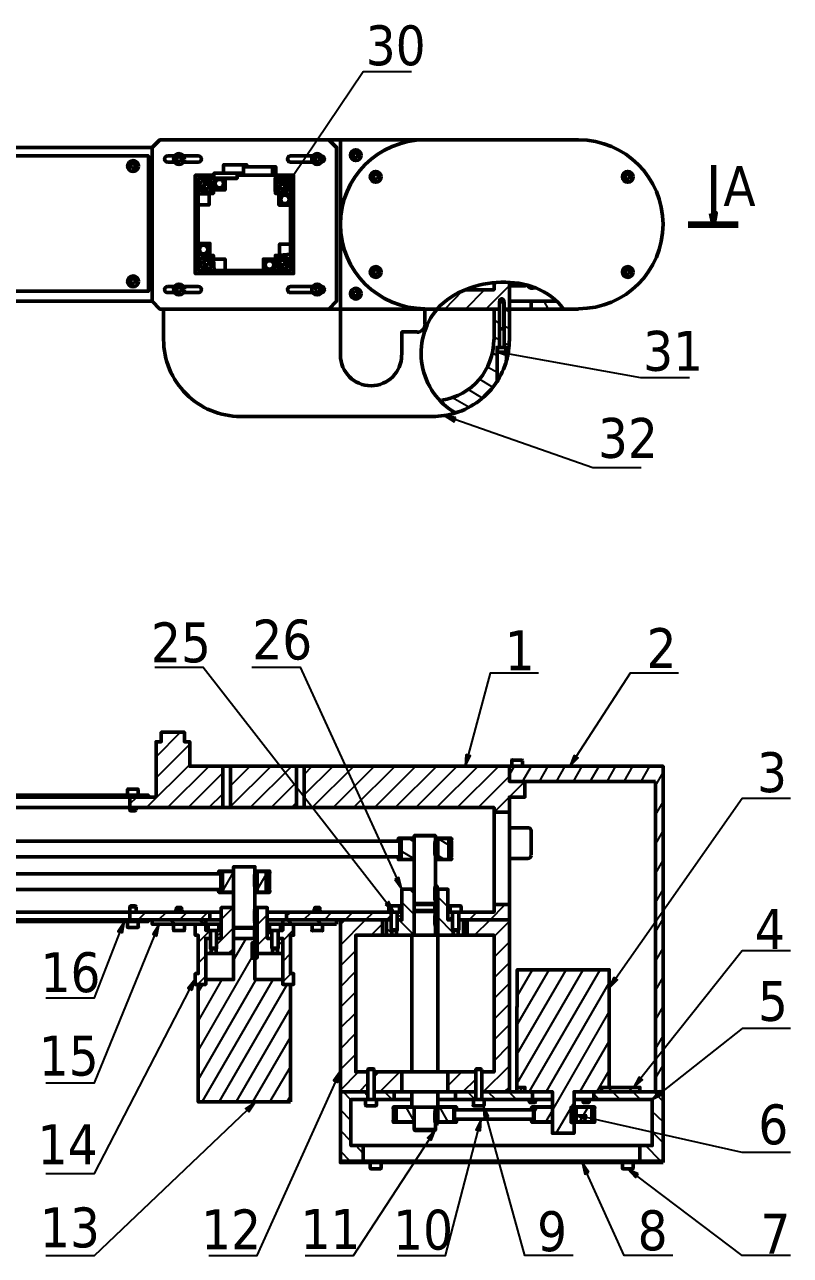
# Model space of a CAD drawing. Header units: millimetres. Extents: x 676 to 1421, y 838 to 1741.
# Drawn here: x 1048 to 1421, y 1141 to 1741 of the extents above; entities that cross this region are included whole.
import ezdxf

# ---------------------------------------------------------------- set-up
doc = ezdxf.new("R2010")
doc.units = ezdxf.units.MM
for name, color, linetype in [('PDF_Hatch (ISO)', 7, 'Continuous'), ('PDF_Section Line (ISO)', 7, 'Continuous'), ('PDF_Symbol (ISO)', 7, 'Continuous'), ('PDF_Text', 7, 'Continuous'), ('PDF_Visible (ISO)', 7, 'Continuous'), ('PDF_Visible Narrow (ISO)', 7, 'Continuous')]:
    doc.layers.add(name, color=color, linetype=linetype)
doc.styles.add('PDF Tahoma', font='tahoma.ttf')

msp = doc.modelspace()

# ---------------------------------------------------------------- hatches: boundary and pattern name
at = {"layer": 'PDF_Section Line (ISO)', "transparency": 33554559}
msp.add_hatch(color=256, dxfattribs=at).paths.add_polyline_path([(1382.77, 1649.32), (1382.77, 1649.32), (1383.91, 1643.75), (1384.91, 1649.32)])
at = {"layer": 'PDF_Symbol (ISO)', "transparency": 33554559}
for points in [[(1177.48, 1667.61), (1177.48, 1667.61), (1175.34, 1662.32), (1179.34, 1666.32)], [(1284.48, 1581.61), (1284.48, 1581.61), (1278.77, 1581.47), (1284.05, 1579.47)], [(1258.19, 1549.61), (1258.19, 1549.61), (1252.48, 1550.47), (1257.48, 1547.47)], [(1263.05, 1385.04), (1263.05, 1385.04), (1262.77, 1379.32), (1265.34, 1384.47)], [(1315.91, 1384.75), (1315.91, 1384.75), (1313.91, 1379.32), (1317.91, 1383.47)], [(1228.48, 1324.04), (1228.48, 1324.04), (1231.91, 1319.32), (1230.48, 1325.04)], [(1223.77, 1311.89), (1223.77, 1311.89), (1228.05, 1308.18), (1225.48, 1313.32)], [(1095.48, 1298.04), (1095.48, 1298.04), (1096.48, 1303.61), (1093.34, 1298.75)], [(1112.34, 1296.47), (1112.34, 1296.47), (1113.48, 1302.18), (1110.34, 1297.32)], [(1129.48, 1270.04), (1129.48, 1270.04), (1131.05, 1275.47), (1127.48, 1271.04)], [(1335.34, 1276.32), (1335.34, 1276.32), (1333.05, 1271.04), (1337.19, 1275.04)], [(1200.62, 1225.04), (1200.62, 1225.04), (1201.91, 1230.61), (1198.48, 1226.04)], [(1347.62, 1227.75), (1347.62, 1227.75), (1344.91, 1222.61), (1349.34, 1226.32)], [(1357.77, 1221.04), (1357.77, 1221.04), (1354.05, 1216.61), (1359.19, 1219.32)], [(1157.19, 1210.75), (1157.19, 1210.75), (1160.48, 1215.47), (1155.62, 1212.32)], [(1274.34, 1208.47), (1274.34, 1208.47), (1271.62, 1213.61), (1272.05, 1207.89)], [(1322.19, 1209.04), (1322.19, 1209.04), (1316.48, 1209.18), (1321.62, 1206.75)], [(1246.19, 1196.75), (1246.19, 1196.75), (1248.34, 1202.04), (1244.34, 1197.9)], [(1270.19, 1201.32), (1270.19, 1201.32), (1270.62, 1207.04), (1268.05, 1201.9)], [(1323.19, 1181.18), (1323.19, 1181.18), (1319.91, 1185.9), (1321.19, 1180.32)], [(1347.19, 1180.47), (1347.19, 1180.47), (1342.05, 1182.9), (1345.91, 1178.61)]]:
    msp.add_hatch(color=256, dxfattribs=at).paths.add_polyline_path(points)

# ---------------------------------------------------------------- linework, layer by layer
at = {"layer": 'PDF_Hatch (ISO)', "lineweight": 25}
for points in [[(1252.77, 1602.47), (1261.48, 1611.32)], [(1262.91, 1602.47), (1272.19, 1611.89)], [(1272.91, 1602.47), (1284.34, 1613.89)], [(1303.48, 1602.47), (1301.34, 1606.32)], [(1284.34, 1600.89), (1281.77, 1602.47)], [(1283.05, 1602.47), (1284.34, 1603.75)], [(1295.19, 1602.47), (1294.91, 1603.18)], [(1279.48, 1595.47), (1276.91, 1597.04)], [(1284.34, 1592.75), (1281.77, 1594.18)], [(1279.48, 1587.32), (1276.91, 1588.75)], [(1284.19, 1584.61), (1281.77, 1585.89)], [(1278.34, 1579.61), (1276.05, 1581.04)], [(1278.34, 1571.47), (1273.62, 1574.18)], [(1282.91, 1577.04), (1282.91, 1577.04)], [(1276.19, 1564.32), (1269.77, 1568.18)], [(1271.19, 1559.04), (1264.19, 1563.18)], [(1264.62, 1554.61), (1256.62, 1559.18)], [(1111.91, 1383.89), (1123.91, 1395.89)], [(1111.91, 1373.75), (1128.34, 1390.18)], [(1107.34, 1359.18), (1128.34, 1380.18)], [(1117.48, 1359.18), (1137.77, 1379.32)], [(1127.62, 1359.18), (1144.48, 1376.04)], [(1148.19, 1359.61), (1168.05, 1379.32)], [(1148.19, 1369.75), (1157.91, 1379.32)], [(1157.91, 1359.18), (1178.19, 1379.32)], [(1184.19, 1365.32), (1198.34, 1379.32)], [(1184.19, 1375.32), (1188.19, 1379.32)], [(1188.19, 1359.18), (1208.48, 1379.32)], [(1198.34, 1359.18), (1218.48, 1379.32)], [(1208.34, 1359.18), (1228.62, 1379.32)], [(1218.48, 1359.18), (1238.77, 1379.32)], [(1228.62, 1359.18), (1248.91, 1379.32)], [(1238.77, 1359.18), (1258.91, 1379.32)], [(1248.77, 1359.18), (1269.05, 1379.32)], [(1258.91, 1359.18), (1279.19, 1379.32)], [(1284.34, 1375.04), (1286.91, 1379.32)], [(1290.77, 1371.89), (1295.19, 1379.32)], [(1299.05, 1371.89), (1303.34, 1379.32)], [(1307.34, 1371.89), (1311.62, 1379.32)], [(1315.62, 1371.89), (1319.91, 1379.32)], [(1323.77, 1371.89), (1328.19, 1379.32)], [(1332.05, 1371.89), (1336.34, 1379.32)], [(1340.34, 1371.89), (1344.62, 1379.32)], [(1348.62, 1371.89), (1352.91, 1379.32)], [(1355.62, 1369.75), (1359.34, 1376.32)], [(1168.05, 1359.18), (1180.48, 1371.61)], [(1269.05, 1359.18), (1284.34, 1374.47)], [(1276.91, 1356.89), (1291.91, 1371.89)], [(1056.91, 1364.32), (1055.62, 1365.18)], [(1071.19, 1364.32), (1069.91, 1365.18)], [(1085.48, 1364.32), (1084.19, 1365.18)], [(1099.77, 1364.32), (1098.48, 1365.18)], [(1099.19, 1361.04), (1102.48, 1364.32)], [(1137.62, 1359.18), (1144.48, 1365.89)], [(1178.05, 1359.18), (1180.48, 1361.61)], [(1355.62, 1355.47), (1359.34, 1362.04)], [(1355.62, 1341.18), (1359.34, 1347.75)], [(1237.91, 1342.47), (1235.05, 1344.04)], [(1254.77, 1340.89), (1249.48, 1344.04)], [(1255.34, 1340.18), (1256.05, 1340.61)], [(1237.91, 1334.18), (1231.48, 1337.89)], [(1252.62, 1333.89), (1249.48, 1335.75)], [(1144.19, 1317.89), (1149.77, 1327.61)], [(1166.05, 1327.32), (1166.48, 1328.04)], [(1355.62, 1326.89), (1359.34, 1333.47)], [(1161.34, 1319.04), (1165.62, 1326.47)], [(1167.34, 1322.61), (1166.62, 1323.32)], [(1237.91, 1317.04), (1235.62, 1319.32)], [(1254.34, 1310.75), (1249.48, 1315.61)], [(1355.62, 1312.61), (1359.34, 1319.18)], [(1143.77, 1304.61), (1149.48, 1310.32)], [(1237.91, 1307.04), (1231.91, 1313.04)], [(1267.34, 1296.89), (1274.91, 1304.32), (1282.34, 1311.89)], [(1049.62, 1303.61), (1049.05, 1304.32)], [(1057.77, 1303.61), (1057.34, 1304.32)], [(1066.05, 1303.61), (1065.62, 1304.32)], [(1074.34, 1303.61), (1073.91, 1304.32)], [(1082.48, 1303.61), (1082.05, 1304.32)], [(1090.77, 1303.61), (1090.34, 1304.32)], [(1099.05, 1303.61), (1098.62, 1304.32)], [(1103.19, 1304.32), (1106.91, 1308.18)], [(1107.34, 1303.61), (1106.91, 1304.32)], [(1113.19, 1304.32), (1117.05, 1308.18)], [(1121.91, 1302.18), (1117.91, 1304.32)], [(1123.34, 1304.32), (1127.05, 1308.18)], [(1136.19, 1302.18), (1132.19, 1304.32)], [(1133.48, 1304.32), (1137.19, 1308.18)], [(1161.34, 1301.89), (1166.19, 1306.89)], [(1179.05, 1302.18), (1175.05, 1304.32)], [(1175.62, 1306.18), (1177.62, 1308.18)], [(1183.91, 1304.32), (1187.77, 1308.18)], [(1193.34, 1302.18), (1189.34, 1304.32)], [(1194.05, 1304.32), (1197.77, 1308.18)], [(1201.91, 1292.04), (1214.19, 1304.32), (1218.05, 1308.18)], [(1201.91, 1302.04), (1204.19, 1304.32), (1207.91, 1308.18)], [(1224.34, 1304.32), (1226.62, 1306.61)], [(1229.62, 1305.18), (1231.91, 1307.32)], [(1237.91, 1296.89), (1230.34, 1304.32)], [(1256.91, 1298.04), (1249.48, 1305.61)], [(1254.62, 1304.32), (1256.62, 1306.32)], [(1261.91, 1303.18), (1260.62, 1304.32)], [(1263.77, 1303.32), (1264.77, 1304.32), (1268.48, 1308.18)], [(1276.91, 1296.32), (1284.34, 1303.75)], [(1355.62, 1298.32), (1359.34, 1304.89)], [(1131.05, 1301.89), (1131.19, 1302.18)], [(1132.48, 1293.32), (1138.34, 1299.18)], [(1141.48, 1292.18), (1149.77, 1300.47)], [(1141.48, 1296.18), (1143.77, 1298.32)], [(1161.34, 1291.89), (1166.19, 1296.75), (1168.48, 1299.04)], [(1171.48, 1291.89), (1173.77, 1294.18), (1179.05, 1299.47)], [(1216.91, 1296.89), (1222.48, 1302.47)], [(1226.91, 1297.75), (1224.34, 1300.32)], [(1149.77, 1284.75), (1155.91, 1295.32)], [(1276.91, 1286.18), (1284.34, 1293.61)], [(1132.48, 1283.18), (1136.19, 1287.04)], [(1132.48, 1240.47), (1158.91, 1286.18)], [(1137.19, 1287.89), (1138.77, 1289.47)], [(1147.19, 1287.89), (1149.77, 1290.32)], [(1167.48, 1287.89), (1168.77, 1289.18)], [(1173.77, 1284.04), (1177.48, 1287.89)], [(1201.91, 1281.89), (1209.34, 1289.47)], [(1355.62, 1284.04), (1359.34, 1290.61)], [(1276.91, 1276.04), (1284.34, 1283.61)], [(1288.05, 1252.89), (1303.77, 1280.04)], [(1288.05, 1238.61), (1312.05, 1280.04)], [(1288.05, 1224.32), (1320.34, 1280.04)], [(1288.19, 1267.18), (1295.62, 1280.04)], [(1294.05, 1220.47), (1328.62, 1280.04)], [(1132.19, 1272.89), (1136.19, 1276.89)], [(1132.48, 1254.75), (1144.19, 1275.18)], [(1132.48, 1226.32), (1160.77, 1275.18)], [(1134.48, 1215.47), (1169.05, 1275.18)], [(1173.77, 1274.04), (1177.91, 1278.18)], [(1201.91, 1271.75), (1209.34, 1279.32)], [(1276.91, 1266.04), (1284.34, 1273.47)], [(1302.34, 1220.47), (1333.05, 1273.61)], [(1355.62, 1269.75), (1359.34, 1276.32)], [(1132.48, 1269.04), (1134.77, 1272.89)], [(1142.77, 1215.47), (1175.91, 1272.89)], [(1201.91, 1261.75), (1209.34, 1269.18)], [(1276.91, 1255.89), (1284.34, 1263.32)], [(1355.62, 1255.47), (1359.34, 1262.04)], [(1151.05, 1215.47), (1177.48, 1261.32)], [(1201.91, 1251.61), (1209.34, 1259.04)], [(1302.19, 1205.75), (1305.34, 1211.32), (1333.05, 1259.47)], [(1276.91, 1245.75), (1284.34, 1253.32)], [(1159.19, 1215.47), (1177.48, 1247.04)], [(1201.91, 1241.47), (1209.34, 1249.04)], [(1318.77, 1220.47), (1333.05, 1245.18)], [(1355.62, 1241.18), (1359.34, 1247.75)], [(1201.91, 1231.32), (1209.34, 1238.89)], [(1276.91, 1235.61), (1284.34, 1243.18)], [(1167.48, 1215.47), (1177.48, 1232.61)], [(1271.62, 1220.47), (1284.34, 1233.04)], [(1355.62, 1226.89), (1359.34, 1233.47)], [(1201.91, 1221.32), (1210.77, 1230.18)], [(1218.34, 1227.75), (1220.77, 1230.18)], [(1221.19, 1220.47), (1230.91, 1230.18)], [(1254.34, 1223.32), (1261.19, 1230.18)], [(1261.62, 1220.47), (1267.91, 1226.61)], [(1270.91, 1229.61), (1271.34, 1230.18)], [(1327.05, 1220.47), (1333.05, 1230.89)], [(1207.05, 1216.47), (1203.19, 1220.47)], [(1211.05, 1220.47), (1215.34, 1224.75)], [(1215.34, 1218.32), (1213.34, 1220.47)], [(1227.19, 1216.61), (1223.48, 1220.47)], [(1231.34, 1220.47), (1231.91, 1221.04)], [(1267.62, 1216.61), (1263.91, 1220.47)], [(1277.77, 1216.61), (1273.91, 1220.47)], [(1281.77, 1220.47), (1284.34, 1222.89)], [(1287.77, 1216.61), (1284.05, 1220.47)], [(1291.05, 1220.47), (1288.91, 1222.61)], [(1295.62, 1218.89), (1294.19, 1220.47)], [(1338.34, 1216.61), (1334.62, 1220.47), (1332.34, 1222.61)], [(1348.34, 1216.61), (1344.62, 1220.47), (1342.34, 1222.61)], [(1359.34, 1215.75), (1354.77, 1220.47)], [(1175.77, 1215.47), (1177.48, 1218.32)], [(1307.19, 1200.18), (1315.91, 1215.18)], [(1328.19, 1216.61), (1325.62, 1219.32)], [(1207.05, 1206.47), (1201.91, 1211.61)], [(1228.62, 1209.04), (1227.77, 1209.75)], [(1237.91, 1206.04), (1233.91, 1212.89)], [(1254.48, 1205.75), (1250.34, 1212.89)], [(1296.48, 1210.32), (1298.05, 1212.89)], [(1318.62, 1205.75), (1322.77, 1212.89)], [(1325.91, 1208.9), (1325.19, 1209.61)], [(1359.34, 1205.75), (1354.05, 1210.89)], [(1207.05, 1196.32), (1201.91, 1201.61)], [(1229.77, 1205.75), (1229.05, 1207.04)], [(1315.34, 1200.18), (1315.91, 1200.89)], [(1359.34, 1195.61), (1354.05, 1200.89)], [(1206.62, 1186.61), (1201.91, 1191.47)], [(1213.05, 1190.32), (1209.34, 1194.18)], [(1358.19, 1186.61), (1350.77, 1194.18)], [(1202.34, 1185.9), (1203.62, 1186.61)], [(1216.62, 1185.9), (1217.91, 1186.61)], [(1230.91, 1185.9), (1232.19, 1186.61)], [(1245.19, 1185.9), (1246.48, 1186.61)], [(1259.48, 1185.9), (1260.77, 1186.61)], [(1273.77, 1185.9), (1275.05, 1186.61)], [(1288.05, 1185.9), (1289.34, 1186.61)], [(1302.34, 1185.9), (1303.62, 1186.61)], [(1316.62, 1185.9), (1317.91, 1186.61)], [(1330.91, 1185.9), (1332.19, 1186.61)], [(1345.19, 1185.9), (1346.48, 1186.61)]]:
    msp.add_lwpolyline(points, dxfattribs=at)
at = {"layer": 'PDF_Section Line (ISO)', "lineweight": 70}
msp.add_lwpolyline([(1383.91, 1672.62), (1383.91, 1649.32), (1383.91, 1643.75)], dxfattribs=at)
msp.add_lwpolyline([(1382.77, 1649.32), (1383.91, 1643.75), (1384.91, 1649.32)], close=True, dxfattribs=at)
at = {"layer": 'PDF_Section Line (ISO)', "lineweight": 120}
msp.add_lwpolyline([(1371.62, 1643.75), (1396.05, 1643.75)], dxfattribs=at)
at = {"layer": 'PDF_Symbol (ISO)', "lineweight": 25}
for points in [[(1236.62, 1718.18), (1213.05, 1718.18), (1178.48, 1667.04), (1175.34, 1662.32)], [(1372.19, 1568.89), (1348.48, 1568.89), (1284.34, 1580.47), (1278.77, 1581.47)], [(1348.62, 1525.04), (1325.05, 1525.04), (1257.77, 1548.61), (1252.48, 1550.47)], [(1111.34, 1427.61), (1134.91, 1427.61), (1224.62, 1312.61), (1228.05, 1308.18)], [(1158.62, 1427.61), (1182.19, 1427.61), (1229.48, 1324.47), (1231.91, 1319.32)], [(1298.62, 1424.75), (1274.91, 1424.75), (1264.19, 1384.75), (1262.77, 1379.32)], [(1366.91, 1424.75), (1343.34, 1424.75), (1316.91, 1384.04), (1313.91, 1379.32)], [(1421.48, 1363.61), (1397.91, 1363.61), (1336.34, 1275.75), (1333.05, 1271.04)], [(1058.19, 1266.32), (1081.91, 1266.32), (1094.48, 1298.47), (1096.48, 1303.61)], [(1058.19, 1224.89), (1081.91, 1224.89), (1111.34, 1296.89), (1113.48, 1302.18)], [(1421.48, 1289.18), (1397.91, 1289.18), (1348.48, 1227.04), (1344.91, 1222.61)], [(1058.19, 1180.61), (1081.91, 1180.61), (1128.48, 1270.47), (1131.05, 1275.47)], [(1421.48, 1251.32), (1397.91, 1251.32), (1358.48, 1220.18), (1354.05, 1216.61)], [(1137.62, 1140.61), (1161.19, 1140.61), (1199.62, 1225.47), (1201.91, 1230.61)], [(1058.19, 1140.61), (1081.91, 1140.61), (1156.48, 1211.61), (1160.48, 1215.47)], [(1315.48, 1140.61), (1291.91, 1140.61), (1273.19, 1208.18), (1271.62, 1213.61)], [(1421.48, 1190.75), (1397.91, 1190.75), (1321.91, 1207.89), (1316.48, 1209.18)], [(1184.77, 1140.61), (1208.34, 1140.61), (1245.34, 1197.32), (1248.34, 1202.04)], [(1229.62, 1140.61), (1253.19, 1140.61), (1269.19, 1201.61), (1270.62, 1207.04)], [(1364.05, 1140.61), (1340.34, 1140.61), (1322.19, 1180.75), (1319.91, 1185.9)], [(1421.48, 1140.61), (1397.91, 1140.61), (1346.62, 1179.47), (1342.05, 1182.9)]]:
    msp.add_lwpolyline(points, dxfattribs=at)
for points in [[(1177.48, 1667.61), (1175.34, 1662.32), (1179.34, 1666.32)], [(1284.48, 1581.61), (1278.77, 1581.47), (1284.05, 1579.47)], [(1258.19, 1549.61), (1252.48, 1550.47), (1257.48, 1547.47)], [(1263.05, 1385.04), (1262.77, 1379.32), (1265.34, 1384.47)], [(1315.91, 1384.75), (1313.91, 1379.32), (1317.91, 1383.47)], [(1228.48, 1324.04), (1231.91, 1319.32), (1230.48, 1325.04)], [(1223.77, 1311.89), (1228.05, 1308.18), (1225.48, 1313.32)], [(1095.48, 1298.04), (1096.48, 1303.61), (1093.34, 1298.75)], [(1112.34, 1296.47), (1113.48, 1302.18), (1110.34, 1297.32)], [(1129.48, 1270.04), (1131.05, 1275.47), (1127.48, 1271.04)], [(1335.34, 1276.32), (1333.05, 1271.04), (1337.19, 1275.04)], [(1200.62, 1225.04), (1201.91, 1230.61), (1198.48, 1226.04)], [(1347.62, 1227.75), (1344.91, 1222.61), (1349.34, 1226.32)], [(1357.77, 1221.04), (1354.05, 1216.61), (1359.19, 1219.32)], [(1157.19, 1210.75), (1160.48, 1215.47), (1155.62, 1212.32)], [(1274.34, 1208.47), (1271.62, 1213.61), (1272.05, 1207.89)], [(1322.19, 1209.04), (1316.48, 1209.18), (1321.62, 1206.75)], [(1246.19, 1196.75), (1248.34, 1202.04), (1244.34, 1197.9)], [(1270.19, 1201.32), (1270.62, 1207.04), (1268.05, 1201.9)], [(1323.19, 1181.18), (1319.91, 1185.9), (1321.19, 1180.32)], [(1347.19, 1180.47), (1342.05, 1182.9), (1345.91, 1178.61)]]:
    msp.add_lwpolyline(points, close=True, dxfattribs=at)
at = {"layer": 'PDF_Visible (ISO)', "lineweight": 50}
for points in [[(1196.19, 1685.04), (1113.77, 1685.04), (1110.05, 1681.32), (789.48, 1681.32)], [(1318.05, 1685.04), (1243.05, 1685.04), (1201.91, 1685.04), (1201.91, 1643.75), (1201.91, 1602.47)], [(1110.05, 1681.32), (1110.05, 1606.32)], [(1117.48, 1677.18), (1120.91, 1677.18)], [(1125.34, 1677.18), (1132.48, 1677.18)], [(1177.48, 1677.18), (1188.48, 1677.18)], [(1120.91, 1674.18), (1117.48, 1674.18)], [(1132.48, 1674.18), (1125.34, 1674.18)], [(1156.19, 1671.89), (1156.19, 1672.89), (1144.91, 1672.89), (1144.91, 1668.75)], [(1168.77, 1667.75), (1168.77, 1671.89), (1154.62, 1671.89), (1154.62, 1667.75)], [(1168.77, 1671.89), (1170.34, 1671.89), (1170.34, 1667.75)], [(1188.48, 1674.18), (1177.48, 1674.18)], [(1140.19, 1667.75), (1131.05, 1667.75), (1131.05, 1619.75), (1179.05, 1619.75), (1179.05, 1667.75), (1172.77, 1667.75)], [(1177.48, 1653.18), (1171.91, 1653.18), (1171.91, 1658.75), (1170.19, 1658.89), (1170.05, 1660.61), (1170.05, 1666.18), (1172.77, 1666.18), (1172.77, 1667.75), (1151.48, 1667.75), (1151.48, 1666.18), (1145.62, 1666.18), (1145.62, 1660.61), (1139.91, 1660.61), (1139.91, 1658.89), (1137.77, 1658.75), (1137.77, 1653.32), (1132.48, 1653.32), (1132.48, 1634.47), (1138.19, 1634.47), (1138.19, 1628.75), (1139.91, 1628.61), (1139.91, 1626.89), (1145.62, 1626.89), (1145.62, 1621.32), (1164.34, 1621.32), (1164.34, 1626.89), (1170.05, 1626.89), (1170.19, 1628.61), (1172.19, 1628.75), (1177.48, 1629.18), (1177.48, 1634.18), (1177.48, 1653.18), (1177.48, 1658.47), (1171.91, 1658.75)], [(1172.77, 1666.32), (1177.48, 1666.32), (1177.48, 1658.47), (1177.48, 1634.18), (1177.48, 1629.18), (1177.48, 1621.32), (1169.62, 1621.32), (1145.34, 1621.32), (1140.34, 1621.32), (1132.48, 1621.32), (1132.48, 1629.18), (1132.48, 1653.32), (1132.48, 1658.47), (1132.48, 1653.32)], [(1137.77, 1658.75), (1132.48, 1658.47), (1132.48, 1666.32), (1140.19, 1666.32)], [(1151.48, 1666.32), (1140.34, 1666.32), (1140.34, 1666.18), (1139.91, 1660.61)], [(1154.62, 1668.75), (1140.19, 1668.75), (1140.19, 1666.32), (1140.34, 1666.32)], [(1140.34, 1666.18), (1145.62, 1666.18)], [(1132.48, 1658.47), (1132.48, 1658.47)], [(1138.19, 1628.75), (1132.48, 1629.18), (1132.48, 1634.47)], [(1172.19, 1628.75), (1172.19, 1634.18), (1177.48, 1634.18)], [(1177.48, 1634.18), (1177.48, 1634.18)], [(1139.91, 1626.89), (1140.34, 1621.32), (1145.62, 1621.32)], [(1170.05, 1626.89), (1169.62, 1621.32), (1164.34, 1621.32)], [(1145.34, 1621.32), (1145.34, 1621.32)], [(1117.48, 1613.47), (1120.91, 1613.47)], [(1120.91, 1610.47), (1117.48, 1610.47)], [(1125.34, 1613.47), (1132.48, 1613.47)], [(1132.48, 1610.47), (1125.34, 1610.47)], [(1177.48, 1613.47), (1188.48, 1613.47)], [(1188.48, 1610.47), (1177.48, 1610.47)], [(1279.48, 1602.47), (1249.05, 1602.47), (1250.48, 1604.04), (1252.19, 1605.47), (1253.91, 1606.89), (1255.62, 1608.04), (1257.48, 1609.18), (1259.34, 1610.32), (1261.34, 1611.18), (1263.34, 1612.04), (1265.34, 1612.89), (1267.34, 1613.47), (1269.48, 1614.04), (1271.62, 1614.61), (1273.77, 1614.89), (1275.91, 1615.18), (1278.05, 1615.47), (1280.19, 1615.61), (1282.48, 1615.61), (1284.62, 1615.47), (1286.77, 1615.32), (1288.91, 1615.04), (1291.05, 1614.61), (1293.19, 1614.04), (1295.19, 1613.47), (1297.19, 1612.75), (1299.19, 1611.89), (1301.19, 1610.89), (1303.05, 1609.75), (1304.77, 1608.61), (1306.48, 1607.18), (1308.05, 1605.75), (1309.48, 1604.18), (1310.77, 1602.47), (1318.05, 1602.47)], [(1262.91, 1611.89), (1276.91, 1611.89), (1276.91, 1615.32)], [(1284.34, 1615.47), (1284.34, 1602.47), (1281.77, 1602.47)], [(1284.34, 1613.75), (1291.91, 1613.75), (1291.91, 1614.32)], [(789.48, 1606.32), (1110.05, 1606.32), (1113.77, 1602.47), (1196.19, 1602.47), (1201.91, 1602.47), (1201.91, 1580.04)], [(1276.91, 1587.47), (1276.91, 1602.47), (1279.48, 1602.47), (1279.48, 1583.89), (1279.48, 1606.04), (1281.77, 1606.04), (1281.48, 1606.32), (1279.77, 1606.32), (1279.48, 1606.04)], [(1279.48, 1607.04), (1281.77, 1607.04)], [(1281.48, 1606.18), (1281.48, 1607.04), (1280.62, 1607.61), (1279.62, 1607.04), (1279.62, 1606.18)], [(1279.62, 1607.04), (1281.48, 1607.04)], [(1281.77, 1606.04), (1281.77, 1583.89), (1281.77, 1602.47), (1284.34, 1602.47), (1284.34, 1587.47)], [(1284.34, 1606.32), (1293.34, 1606.32), (1294.91, 1606.32)], [(1310.77, 1602.47), (1294.91, 1602.47), (1294.91, 1606.32), (1307.48, 1606.32)], [(1115.62, 1602.47), (1115.62, 1587.47)], [(1243.05, 1602.47), (1243.05, 1595.04)], [(1284.34, 1602.47), (1293.34, 1602.47), (1294.91, 1602.47)], [(1279.48, 1592.75), (1281.77, 1592.75)], [(1239.34, 1591.32), (1231.91, 1591.32), (1231.91, 1580.04)], [(1278.48, 1581.75), (1278.48, 1583.75)], [(1278.77, 1581.47), (1282.48, 1581.47)], [(1282.62, 1581.75), (1282.62, 1583.75)], [(1153.19, 1550.04), (1246.91, 1550.04)], [(1285.48, 1382.04), (1285.48, 1379.32)], [(1285.77, 1382.32), (1290.48, 1382.32)], [(1290.77, 1382.04), (1290.77, 1379.32)], [(1144.48, 1379.32), (1148.19, 1379.32)], [(1180.48, 1379.32), (1184.19, 1379.32)], [(1098.05, 1367.89), (1098.05, 1365.18)], [(1098.34, 1368.18), (1102.91, 1368.18)], [(1103.19, 1367.89), (1103.19, 1365.18)], [(985.19, 1359.18), (988.91, 1359.18), (1095.34, 1359.18), (1099.19, 1359.18), (1099.19, 1357.89)], [(1102.19, 1359.18), (1102.19, 1357.89)], [(1144.48, 1359.18), (1148.19, 1359.18)], [(1180.48, 1359.18), (1184.19, 1359.18)], [(1276.91, 1311.89), (1276.91, 1356.89)], [(1284.34, 1356.89), (1284.34, 1311.89)], [(1237.91, 1345.32), (1248.34, 1345.32), (1248.05, 1345.61), (1238.19, 1345.61), (1237.91, 1345.32), (1237.91, 1312.32)], [(1284.34, 1349.32), (1293.34, 1349.32)], [(1294.91, 1347.89), (1294.91, 1335.89)], [(1230.91, 1342.75), (801.62, 1342.75)], [(1230.77, 1334.61), (1230.05, 1334.47), (1230.19, 1333.75), (1230.91, 1333.89), (1237.91, 1333.89), (1237.91, 1344.04), (1230.91, 1344.04), (1230.19, 1344.18), (1230.05, 1343.47), (1230.77, 1343.32)], [(1230.19, 1344.18), (1237.91, 1344.18)], [(1248.91, 1335.47), (1248.34, 1335.47), (1248.34, 1335.61), (1248.19, 1336.04), (1248.05, 1336.61), (1248.05, 1337.04), (1248.05, 1337.32), (1248.05, 1341.18), (1248.05, 1341.47), (1248.05, 1341.89), (1248.19, 1342.47), (1248.34, 1342.89), (1248.34, 1343.04), (1248.91, 1343.04)], [(1248.34, 1343.04), (1248.34, 1345.32)], [(1248.34, 1344.18), (1256.05, 1344.18)], [(1248.34, 1344.04), (1249.48, 1344.04)], [(1255.34, 1343.32), (1256.19, 1343.47), (1256.05, 1344.18), (1255.34, 1344.04), (1249.48, 1344.04), (1249.48, 1333.89), (1255.34, 1333.89), (1256.05, 1333.75), (1256.19, 1334.47), (1255.34, 1334.61), (1254.77, 1334.61), (1254.77, 1343.18), (1255.34, 1343.18)], [(1255.19, 1343.18), (1255.19, 1334.61)], [(1255.19, 1342.75), (1255.34, 1342.75)], [(1230.91, 1335.18), (801.62, 1335.18)], [(1230.19, 1333.75), (1237.91, 1333.75)], [(1248.34, 1320.89), (1248.34, 1335.47)], [(1249.48, 1333.89), (1248.34, 1333.89)], [(1248.34, 1333.75), (1256.05, 1333.75)], [(1255.19, 1335.18), (1255.34, 1335.18)], [(1293.34, 1334.32), (1284.34, 1334.32)], [(1143.34, 1318.61), (1142.48, 1318.47), (1142.62, 1317.75), (1143.48, 1317.89), (1149.77, 1317.89), (1149.77, 1328.04), (1143.48, 1328.04), (1142.62, 1328.18), (1142.48, 1327.47), (1143.34, 1327.32)], [(1142.62, 1328.18), (1149.77, 1328.18)], [(1160.91, 1327.32), (1160.19, 1327.32), (1160.19, 1330.32), (1149.77, 1330.32), (1149.77, 1300.61)], [(1160.19, 1328.18), (1167.34, 1328.18)], [(1160.19, 1328.04), (1161.34, 1328.04)], [(800.91, 1326.75), (1143.48, 1326.75)], [(1160.19, 1319.75), (1160.19, 1319.89), (1160.05, 1320.32), (1159.91, 1320.89), (1159.91, 1321.32), (1159.91, 1321.61), (1159.91, 1325.32), (1159.91, 1325.75), (1159.91, 1326.18), (1160.05, 1326.75), (1160.19, 1327.18), (1160.19, 1327.32)], [(1166.48, 1327.32), (1166.48, 1318.61)], [(1166.48, 1326.75), (1166.62, 1326.75)], [(800.91, 1319.18), (1143.48, 1319.18)], [(1142.62, 1317.75), (1149.77, 1317.75)], [(1160.91, 1319.75), (1160.19, 1319.75), (1160.19, 1310.04), (1160.91, 1310.04)], [(1161.34, 1317.89), (1160.19, 1317.89)], [(1160.19, 1317.75), (1167.34, 1317.75)], [(1166.48, 1319.18), (1166.62, 1319.18)], [(1229.62, 1304.32), (1231.91, 1304.32), (1231.91, 1319.32), (1237.91, 1319.32), (1237.91, 1296.89), (1237.91, 1308.47)], [(1248.91, 1320.89), (1248.34, 1320.89), (1248.34, 1320.75), (1248.19, 1320.32), (1248.05, 1319.75), (1248.05, 1319.32), (1248.05, 1319.04), (1248.05, 1315.32), (1248.05, 1314.89), (1248.05, 1314.61), (1248.19, 1313.89), (1248.34, 1313.47), (1248.34, 1313.32), (1248.91, 1313.32)], [(1249.19, 1319.32), (1249.48, 1319.32)], [(1256.62, 1304.32), (1254.34, 1304.32), (1254.34, 1319.32), (1249.48, 1319.32), (1249.48, 1296.89), (1256.91, 1296.89), (1256.91, 1299.18)], [(985.19, 1308.18), (988.91, 1308.18), (1095.34, 1308.18), (1099.19, 1308.18), (1099.19, 1310.75)], [(1102.19, 1308.18), (1102.19, 1310.75)], [(1121.91, 1309.61), (1121.91, 1310.32), (1124.34, 1310.32), (1124.34, 1309.61)], [(1141.19, 1290.18), (1141.19, 1287.89), (1149.77, 1287.89), (1149.77, 1310.32), (1143.77, 1310.32), (1143.77, 1295.32), (1141.48, 1295.32)], [(1160.91, 1302.47), (1160.19, 1302.47), (1160.19, 1302.61), (1160.05, 1303.04), (1159.91, 1303.61), (1159.91, 1304.04), (1159.91, 1304.32), (1159.91, 1308.18), (1159.91, 1308.47), (1159.91, 1308.89), (1160.05, 1309.47), (1160.19, 1309.89), (1160.19, 1310.04)], [(1160.19, 1310.32), (1161.34, 1310.32)], [(1168.48, 1295.32), (1166.19, 1295.32), (1166.19, 1310.32), (1161.34, 1310.32), (1161.34, 1287.89), (1168.77, 1287.89), (1168.77, 1290.18)], [(1189.34, 1309.61), (1189.34, 1310.32), (1191.77, 1310.32), (1191.77, 1309.61)], [(1229.62, 1299.47), (1229.34, 1299.18), (1226.91, 1299.18), (1226.62, 1299.47), (1229.62, 1299.47), (1229.62, 1308.04), (1229.62, 1304.32), (1231.91, 1304.32), (1231.91, 1308.18), (1230.77, 1308.18), (1226.48, 1308.18), (1225.48, 1308.18), (1225.48, 1310.89)], [(1225.77, 1311.18), (1230.48, 1311.18), (1231.91, 1311.18)], [(1230.77, 1310.89), (1230.77, 1308.18)], [(1248.05, 1308.89), (1248.05, 1311.89)], [(1248.34, 1312.32), (1248.34, 1313.32)], [(1254.34, 1311.18), (1255.77, 1311.18), (1260.48, 1311.18)], [(1255.48, 1310.89), (1255.48, 1308.18)], [(1259.62, 1299.47), (1259.34, 1299.18), (1256.91, 1299.18), (1256.62, 1299.47), (1259.62, 1299.47), (1259.62, 1308.04), (1259.62, 1304.32), (1284.34, 1304.32), (1284.34, 1311.89), (1276.91, 1311.89), (1276.91, 1308.18), (1260.77, 1308.18), (1260.77, 1310.89)], [(1098.05, 1300.89), (1098.05, 1303.61)], [(1103.19, 1300.89), (1103.19, 1303.61)], [(1121.62, 1308.18), (1121.62, 1309.32)], [(1124.62, 1308.18), (1124.62, 1309.32)], [(1138.19, 1308.18), (1143.77, 1308.18)], [(1138.19, 1304.32), (1143.77, 1304.32)], [(1166.19, 1308.18), (1175.62, 1308.18)], [(1166.19, 1304.32), (1173.77, 1304.32)], [(1225.48, 1308.18), (1175.62, 1308.18), (1175.62, 1304.32), (1226.62, 1304.32), (1226.62, 1308.04), (1226.62, 1299.47)], [(1189.05, 1308.18), (1189.05, 1309.32)], [(1192.05, 1308.18), (1192.05, 1309.32)], [(1215.34, 1230.18), (1209.34, 1230.18), (1209.34, 1296.89), (1222.48, 1296.89), (1222.48, 1304.32), (1201.91, 1304.32), (1201.91, 1296.18), (1201.91, 1220.47), (1215.34, 1220.47)], [(1226.62, 1304.32), (1224.34, 1304.32), (1224.34, 1296.89)], [(1248.91, 1300.61), (1248.34, 1300.61), (1248.34, 1300.89), (1248.19, 1301.32), (1248.19, 1301.89), (1248.05, 1302.47), (1248.05, 1306.32), (1248.19, 1306.89), (1248.19, 1307.47), (1248.34, 1307.89), (1248.34, 1308.18), (1248.91, 1308.18)], [(1248.34, 1308.18), (1248.34, 1308.47)], [(1260.77, 1308.18), (1256.48, 1308.18), (1255.48, 1308.18), (1254.34, 1308.18), (1254.34, 1304.32), (1256.62, 1304.32), (1256.62, 1308.04), (1256.62, 1299.47)], [(1259.34, 1299.18), (1259.34, 1296.89), (1261.91, 1296.89), (1261.91, 1304.32), (1259.62, 1304.32)], [(1270.91, 1220.47), (1284.34, 1220.47), (1284.34, 1304.32), (1263.77, 1304.32), (1263.77, 1296.89), (1276.91, 1296.89), (1276.91, 1230.18), (1270.91, 1230.18)], [(1098.34, 1300.61), (1102.91, 1300.61)], [(1120.48, 1299.47), (1120.48, 1302.18)], [(1120.77, 1299.18), (1125.48, 1299.18)], [(1125.77, 1299.47), (1125.77, 1302.18)], [(1142.62, 1301.89), (1142.62, 1299.18), (1138.48, 1299.18), (1137.34, 1299.18), (1136.19, 1299.18), (1136.19, 1302.18), (1131.05, 1302.18), (1131.05, 1296.89), (1132.48, 1296.89), (1132.48, 1278.18), (1131.05, 1278.18), (1131.05, 1272.89), (1136.19, 1272.89), (1136.19, 1295.32), (1138.48, 1295.32), (1138.48, 1299.04), (1138.48, 1290.47)], [(1137.34, 1301.89), (1137.34, 1299.18)], [(1137.62, 1302.18), (1142.34, 1302.18), (1143.77, 1302.18)], [(1141.48, 1290.47), (1141.19, 1290.18), (1138.77, 1290.18), (1138.48, 1290.47), (1141.48, 1290.47), (1141.48, 1299.04), (1141.48, 1295.32), (1143.77, 1295.32), (1143.77, 1299.18), (1142.62, 1299.18)], [(1159.91, 1295.32), (1159.91, 1300.32)], [(1160.19, 1302.47), (1160.19, 1300.61)], [(1166.19, 1302.18), (1167.62, 1302.18), (1172.34, 1302.18)], [(1172.62, 1299.18), (1168.48, 1299.18), (1167.34, 1299.18), (1166.19, 1299.18), (1166.19, 1295.32), (1168.48, 1295.32), (1168.48, 1299.04), (1168.48, 1290.47)], [(1167.34, 1301.89), (1167.34, 1299.18)], [(1171.48, 1290.47), (1171.19, 1290.18), (1168.77, 1290.18), (1168.48, 1290.47), (1171.48, 1290.47), (1171.48, 1299.04), (1171.48, 1295.32), (1173.77, 1295.32), (1173.77, 1272.89), (1179.05, 1272.89), (1179.05, 1278.18), (1177.48, 1278.18), (1177.48, 1296.89), (1179.05, 1296.89), (1179.05, 1302.18), (1173.77, 1302.18), (1173.77, 1299.18), (1172.62, 1299.18), (1172.62, 1301.89)], [(1188.05, 1299.47), (1188.05, 1302.18)], [(1188.34, 1299.18), (1192.91, 1299.18)], [(1193.19, 1299.47), (1193.19, 1302.18)], [(1222.48, 1296.89), (1224.34, 1296.89), (1226.91, 1296.89), (1226.91, 1299.18)], [(1229.34, 1299.18), (1229.34, 1296.89), (1236.77, 1296.89)], [(1248.34, 1296.89), (1248.34, 1300.61)], [(1138.48, 1295.32), (1136.19, 1295.32), (1136.19, 1287.89), (1138.77, 1287.89), (1138.77, 1290.18)], [(1158.91, 1285.89), (1158.91, 1287.47), (1158.91, 1291.32), (1158.91, 1292.89)], [(1160.91, 1293.18), (1159.19, 1293.18)], [(1171.19, 1290.18), (1171.19, 1287.89), (1173.77, 1287.89), (1173.77, 1295.32), (1171.48, 1295.32)], [(1226.91, 1296.89), (1229.34, 1296.89)], [(1236.77, 1230.18), (1236.77, 1296.89), (1249.48, 1296.89), (1249.48, 1230.18)], [(1256.91, 1296.89), (1259.34, 1296.89)], [(1261.91, 1296.89), (1263.77, 1296.89)], [(1138.77, 1287.89), (1141.19, 1287.89)], [(1160.91, 1285.61), (1159.19, 1285.61)], [(1161.34, 1287.89), (1161.19, 1287.89)], [(1168.77, 1287.89), (1171.19, 1287.89)], [(1215.34, 1231.32), (1215.62, 1231.61), (1218.05, 1231.61), (1218.34, 1231.32)], [(1267.91, 1231.32), (1268.19, 1231.61), (1270.48, 1231.61), (1270.91, 1231.32)], [(1218.34, 1220.47), (1231.91, 1220.47), (1231.91, 1230.18), (1218.34, 1230.18)], [(1231.91, 1230.18), (1232.05, 1230.18), (1254.19, 1230.18), (1254.34, 1230.18)], [(1231.91, 1220.61), (1231.91, 1229.89)], [(1267.91, 1230.18), (1254.34, 1230.18), (1254.34, 1220.47), (1267.91, 1220.47)], [(1254.34, 1220.61), (1254.34, 1229.89)], [(1249.48, 1220.47), (1249.48, 1212.89), (1236.77, 1212.89), (1228.62, 1212.89), (1227.77, 1213.04), (1227.62, 1212.32), (1228.48, 1212.18)], [(1231.91, 1220.47), (1232.05, 1220.47), (1254.19, 1220.47), (1254.34, 1220.47)], [(1236.77, 1212.89), (1236.77, 1220.47)], [(1214.19, 1213.89), (1214.19, 1216.61)], [(1214.48, 1213.61), (1219.19, 1213.61)], [(1219.48, 1213.89), (1219.48, 1216.61)], [(1228.05, 1216.61), (1236.77, 1216.61)], [(1249.48, 1216.61), (1258.05, 1216.61)], [(1266.77, 1213.89), (1266.77, 1216.61)], [(1267.05, 1213.61), (1271.62, 1213.61)], [(1272.05, 1213.89), (1272.05, 1216.61)], [(1294.05, 1216.61), (1294.05, 1215.47), (1294.48, 1215.18), (1296.77, 1215.18), (1297.05, 1215.47), (1297.05, 1216.61)], [(1294.05, 1215.47), (1297.05, 1215.47)], [(1295.62, 1216.61), (1305.34, 1216.61)], [(1315.91, 1216.61), (1325.62, 1216.61)], [(1320.34, 1216.61), (1320.34, 1215.47), (1320.62, 1215.18), (1323.05, 1215.18), (1323.34, 1215.47), (1323.34, 1216.61)], [(1320.34, 1215.47), (1323.34, 1215.47)], [(1228.48, 1206.47), (1227.62, 1206.32), (1227.77, 1205.61), (1228.62, 1205.75), (1237.91, 1205.75), (1237.91, 1212.89), (1237.91, 1202.04), (1248.34, 1202.04), (1248.05, 1201.61), (1238.19, 1201.61), (1237.91, 1202.04)], [(1227.77, 1213.04), (1236.77, 1213.04)], [(1228.62, 1211.61), (1228.62, 1211.61)], [(1248.91, 1212.18), (1248.34, 1212.18), (1248.34, 1211.89), (1248.19, 1211.47), (1248.19, 1210.89), (1248.05, 1210.32), (1248.05, 1206.47), (1248.19, 1205.9), (1248.19, 1205.32), (1248.34, 1204.9), (1248.34, 1204.61), (1248.91, 1204.61)], [(1248.34, 1212.18), (1248.34, 1212.89)], [(1249.34, 1212.89), (1249.34, 1211.61)], [(1257.77, 1212.18), (1258.62, 1212.32), (1258.48, 1213.04), (1257.62, 1212.89), (1249.48, 1212.89), (1249.48, 1205.75), (1257.62, 1205.75), (1258.48, 1205.61), (1258.62, 1206.32), (1257.77, 1206.47)], [(1249.48, 1213.04), (1258.48, 1213.04)], [(1296.05, 1211.61), (1257.62, 1211.61)], [(1295.91, 1206.47), (1295.19, 1206.32), (1295.34, 1205.61), (1296.05, 1205.75), (1305.34, 1205.75), (1305.34, 1212.89), (1296.05, 1212.89), (1295.34, 1213.04), (1295.19, 1212.32), (1295.91, 1212.18)], [(1295.34, 1213.04), (1305.34, 1213.04)], [(1314.48, 1212.61), (1314.48, 1211.04), (1314.48, 1207.32), (1314.48, 1205.75)], [(1316.91, 1205.75), (1316.77, 1205.75), (1316.77, 1207.32), (1316.77, 1211.04), (1316.77, 1212.61), (1316.48, 1212.89), (1314.77, 1212.89)], [(1315.91, 1213.04), (1325.91, 1213.04)], [(1316.77, 1205.75), (1316.48, 1205.47), (1316.48, 1207.32), (1316.48, 1211.04), (1316.48, 1212.89), (1316.91, 1212.89)], [(1325.34, 1212.18), (1326.05, 1212.32), (1325.91, 1213.04), (1325.19, 1212.89), (1316.91, 1212.89), (1316.91, 1205.75), (1325.19, 1205.75), (1325.91, 1205.61), (1326.05, 1206.32), (1325.34, 1206.47)], [(1325.19, 1211.61), (1325.19, 1211.61)], [(1227.77, 1205.61), (1237.91, 1205.61)], [(1228.62, 1207.04), (1228.62, 1207.04)], [(1248.34, 1202.04), (1248.34, 1204.61)], [(1249.48, 1205.75), (1249.34, 1205.75)], [(1249.34, 1205.61), (1258.48, 1205.61)], [(1296.05, 1207.04), (1257.62, 1207.04)], [(1295.34, 1205.61), (1305.34, 1205.61)], [(1316.48, 1205.47), (1314.77, 1205.47)], [(1316.62, 1205.61), (1325.91, 1205.61)], [(1325.19, 1207.04), (1325.19, 1207.04)], [(1213.05, 1194.18), (1243.05, 1194.18), (1318.05, 1194.18), (1348.05, 1194.18)], [(1216.48, 1183.18), (1216.48, 1185.9)], [(1221.77, 1183.18), (1221.77, 1185.9)], [(1339.48, 1183.18), (1339.48, 1185.9)], [(1344.77, 1183.18), (1344.77, 1185.9)], [(1216.77, 1182.9), (1221.48, 1182.9)], [(1339.77, 1182.9), (1344.48, 1182.9)]]:
    msp.add_lwpolyline(points, dxfattribs=at)
msp.add_lwpolyline([(1201.91, 1685.04), (1196.19, 1685.04), (1200.05, 1681.32), (1200.05, 1606.32), (1196.19, 1602.47), (1201.91, 1602.47), (1243.05, 1602.47), (1249.05, 1602.47, 0.462699), (1258.05, 1551.75)], format="xyb", dxfattribs=at)
for points in [[(830.62, 1677.18), (830.62, 1611.18), (1108.19, 1611.18), (1108.19, 1677.18)], [(1123.77, 1674.47), (1122.48, 1674.47), (1121.77, 1675.61), (1122.48, 1676.75), (1123.77, 1676.75), (1124.48, 1675.61)], [(1191.34, 1674.47), (1189.91, 1674.47), (1189.34, 1675.61), (1189.91, 1676.75), (1191.34, 1676.75), (1191.91, 1675.61)], [(1209.91, 1676.32), (1208.62, 1676.47), (1208.05, 1677.61), (1208.77, 1678.75), (1210.05, 1678.61), (1210.62, 1677.47)], [(1100.05, 1671.18), (1099.34, 1672.32), (1100.05, 1673.32), (1101.34, 1673.32), (1101.91, 1672.32), (1101.34, 1671.18)], [(1137.34, 1660.89), (1135.62, 1660.89), (1134.77, 1662.32), (1135.62, 1663.89), (1137.34, 1663.89), (1138.19, 1662.32)], [(1172.62, 1660.89), (1171.77, 1662.32), (1172.62, 1663.89), (1174.48, 1663.89), (1175.34, 1662.32), (1174.48, 1660.89)], [(1219.77, 1665.89), (1218.48, 1665.89), (1217.77, 1667.04), (1218.48, 1668.18), (1219.77, 1668.18), (1220.48, 1667.04)], [(1342.77, 1665.89), (1341.48, 1665.89), (1340.77, 1667.04), (1341.48, 1668.18), (1342.77, 1668.18), (1343.34, 1667.04)], [(1137.05, 1661.18), (1135.77, 1661.18), (1135.19, 1662.32), (1135.77, 1663.47), (1137.05, 1663.47), (1137.77, 1662.32)], [(1174.19, 1661.18), (1172.91, 1661.18), (1172.19, 1662.32), (1172.91, 1663.47), (1174.19, 1663.47), (1174.91, 1662.32)], [(1137.34, 1623.75), (1135.62, 1623.75), (1134.77, 1625.18), (1135.62, 1626.75), (1137.34, 1626.75), (1138.19, 1625.18)], [(1137.05, 1624.04), (1135.77, 1624.04), (1135.19, 1625.18), (1135.77, 1626.32), (1137.05, 1626.32), (1137.77, 1625.18)], [(1174.48, 1623.75), (1172.62, 1623.75), (1171.77, 1625.18), (1172.62, 1626.75), (1174.48, 1626.75), (1175.34, 1625.18)], [(1174.19, 1624.04), (1172.91, 1624.04), (1172.19, 1625.32), (1172.91, 1626.32), (1174.19, 1626.32), (1174.91, 1625.18)], [(1101.34, 1614.89), (1100.05, 1614.89), (1099.34, 1616.04), (1100.05, 1617.18), (1101.34, 1617.18), (1101.91, 1616.04)], [(1219.77, 1619.47), (1218.48, 1619.47), (1217.77, 1620.47), (1218.48, 1621.61), (1219.77, 1621.61), (1220.48, 1620.47)], [(1342.77, 1619.47), (1341.48, 1619.47), (1340.77, 1620.47), (1341.48, 1621.61), (1342.77, 1621.61), (1343.34, 1620.47)], [(1124.05, 1610.89), (1122.77, 1610.61), (1121.91, 1611.61), (1122.19, 1612.89), (1123.48, 1613.18), (1124.34, 1612.18)], [(1189.34, 1611.75), (1189.91, 1613.04), (1191.19, 1613.04), (1191.91, 1612.04), (1191.34, 1610.89), (1190.05, 1610.75)], [(1208.77, 1611.18), (1210.05, 1611.18), (1210.62, 1610.04), (1210.05, 1608.89), (1208.77, 1608.89), (1208.05, 1610.04)], [(1282.62, 1583.75), (1278.48, 1583.75), (1278.34, 1583.75), (1278.34, 1567.18), (1278.48, 1567.32), (1278.77, 1567.75), (1279.05, 1568.32), (1279.48, 1569.04), (1279.91, 1569.75), (1280.19, 1570.32), (1280.91, 1571.75), (1281.48, 1573.18), (1282.05, 1574.75), (1282.34, 1575.32), (1282.62, 1576.04), (1282.77, 1576.75), (1282.77, 1576.89), (1282.91, 1577.04), (1282.91, 1583.75)], [(1111.91, 1364.32), (1099.19, 1364.32), (1099.19, 1359.18), (1144.48, 1359.18), (1144.48, 1379.32), (1128.34, 1379.32), (1128.34, 1391.32), (1125.77, 1391.32), (1125.77, 1395.89), (1114.48, 1395.89), (1114.48, 1391.32), (1111.91, 1391.32), (1111.91, 1379.32)], [(1180.48, 1359.18), (1180.48, 1379.32), (1148.19, 1379.32), (1148.19, 1359.18)], [(1276.91, 1356.89), (1284.34, 1356.89), (1284.34, 1364.32), (1291.91, 1364.32), (1291.91, 1371.89), (1284.34, 1371.89), (1284.34, 1379.32), (1184.19, 1379.32), (1184.19, 1359.18), (1276.91, 1359.18)], [(1355.62, 1371.89), (1355.62, 1220.47), (1359.34, 1220.47), (1359.34, 1379.32), (1284.34, 1379.32), (1284.34, 1371.89)], [(830.62, 1365.18), (830.62, 1364.32), (1108.19, 1364.32), (1108.19, 1365.18)], [(1102.19, 1357.89), (1101.77, 1357.61), (1099.48, 1357.61), (1099.19, 1357.89)], [(1230.91, 1343.18), (1231.48, 1343.18), (1231.48, 1334.61), (1230.91, 1334.61)], [(1249.19, 1342.75), (1249.19, 1341.18), (1249.19, 1337.32), (1249.19, 1335.75), (1248.91, 1335.47), (1248.91, 1337.32), (1248.91, 1341.18), (1248.91, 1343.04)], [(1256.05, 1335.18), (1256.05, 1342.75), (1255.34, 1342.75), (1255.34, 1335.18)], [(1166.62, 1318.61), (1165.62, 1318.61), (1165.62, 1327.32), (1166.62, 1327.32), (1167.48, 1327.47), (1167.34, 1328.18), (1166.62, 1328.04), (1161.34, 1328.04), (1161.34, 1317.89), (1166.62, 1317.89), (1167.34, 1317.75), (1167.48, 1318.47)], [(1143.48, 1327.32), (1144.34, 1327.32), (1144.34, 1318.61), (1143.48, 1318.61)], [(1161.19, 1326.89), (1161.19, 1325.32), (1161.19, 1321.61), (1161.19, 1320.04), (1160.91, 1319.75), (1160.91, 1321.61), (1160.91, 1325.32), (1160.91, 1327.32)], [(1167.34, 1319.18), (1167.34, 1326.75), (1166.62, 1326.75), (1166.62, 1319.18)], [(1249.19, 1315.32), (1249.19, 1313.75), (1248.91, 1313.32), (1248.91, 1315.32), (1248.91, 1319.04), (1248.91, 1320.89), (1249.19, 1320.61), (1249.19, 1319.04)], [(1102.19, 1310.75), (1101.77, 1311.18), (1099.48, 1311.18), (1099.19, 1310.75)], [(1124.62, 1309.32), (1124.34, 1309.61), (1121.91, 1309.61), (1121.62, 1309.32)], [(1161.19, 1304.32), (1161.19, 1302.75), (1160.91, 1302.47), (1160.91, 1304.32), (1160.91, 1308.18), (1160.91, 1310.04), (1161.19, 1309.75), (1161.19, 1308.18)], [(1192.05, 1309.32), (1191.77, 1309.61), (1189.48, 1309.61), (1189.05, 1309.32)], [(1248.34, 1312.32), (1248.05, 1311.89), (1238.19, 1311.89), (1237.91, 1312.32)], [(830.62, 1304.32), (830.62, 1303.61), (1108.19, 1303.61), (1108.19, 1304.32)], [(1138.19, 1308.18), (1099.19, 1308.18), (1099.19, 1304.32), (1138.19, 1304.32)], [(1136.19, 1302.18), (1136.19, 1304.32), (1110.05, 1304.32), (1110.05, 1302.18)], [(1200.05, 1302.18), (1200.05, 1304.32), (1173.77, 1304.32), (1173.77, 1302.18)], [(1248.34, 1308.47), (1248.05, 1308.89), (1238.19, 1308.89), (1237.91, 1308.47)], [(1249.19, 1307.89), (1248.91, 1308.18), (1249.05, 1308.04), (1249.05, 1307.61), (1249.05, 1307.04), (1249.05, 1306.32), (1249.05, 1302.47), (1249.05, 1301.75), (1249.05, 1301.18), (1249.05, 1300.75), (1248.91, 1300.61), (1249.19, 1300.89), (1249.34, 1301.04), (1249.34, 1301.47), (1249.34, 1301.89), (1249.34, 1302.47), (1249.34, 1306.32), (1249.34, 1306.89), (1249.34, 1307.32), (1249.34, 1307.75)], [(1137.62, 1302.18), (1136.19, 1302.18)], [(1160.19, 1300.61), (1159.91, 1300.32), (1150.19, 1300.32), (1149.77, 1300.61)], [(1173.77, 1302.18), (1172.34, 1302.18)], [(1177.48, 1215.47), (1177.48, 1233.47), (1177.48, 1272.89), (1173.77, 1272.89), (1173.77, 1275.18), (1160.19, 1275.18), (1160.19, 1285.61), (1158.91, 1285.61), (1158.91, 1285.89), (1159.19, 1285.61), (1159.19, 1287.47), (1159.19, 1291.32), (1159.19, 1293.18), (1158.91, 1292.89), (1158.91, 1293.18), (1160.19, 1293.18), (1160.19, 1295.32), (1149.77, 1295.32), (1149.77, 1275.18), (1136.19, 1275.18), (1136.19, 1272.89), (1132.48, 1272.89), (1132.48, 1233.47), (1132.48, 1215.47)], [(1161.19, 1292.89), (1161.19, 1291.32), (1161.19, 1287.47), (1161.19, 1285.89), (1160.91, 1285.61), (1160.91, 1287.47), (1160.91, 1291.32), (1160.91, 1293.18)], [(1333.05, 1262.04), (1333.05, 1280.04), (1288.19, 1280.04), (1288.19, 1262.04), (1288.05, 1262.04), (1288.05, 1222.61), (1291.91, 1222.61), (1291.91, 1220.47), (1305.34, 1220.47), (1305.34, 1200.18), (1315.91, 1200.18), (1315.91, 1205.47), (1314.48, 1205.47), (1314.48, 1205.75), (1314.77, 1205.47), (1314.77, 1207.32), (1314.77, 1211.04), (1314.77, 1212.89), (1314.48, 1212.61), (1314.48, 1212.89), (1315.91, 1212.89), (1315.91, 1220.47), (1329.34, 1220.47), (1329.34, 1222.61), (1333.05, 1222.61)], [(1218.34, 1231.32), (1215.34, 1231.32), (1215.34, 1216.75), (1215.34, 1220.47), (1201.91, 1220.47), (1201.91, 1186.61), (1213.05, 1186.61), (1213.05, 1194.18), (1207.05, 1194.18), (1207.05, 1216.61), (1214.19, 1216.61), (1219.48, 1216.61), (1228.05, 1216.61), (1228.05, 1220.47), (1218.34, 1220.47), (1218.34, 1216.75)], [(1270.91, 1231.32), (1267.91, 1231.32), (1267.91, 1216.75), (1267.91, 1220.47), (1258.05, 1220.47), (1258.05, 1216.61), (1266.77, 1216.61), (1272.05, 1216.61), (1295.62, 1216.61), (1295.62, 1220.47), (1270.91, 1220.47), (1270.91, 1216.75)], [(1288.05, 1222.61), (1288.05, 1220.47), (1291.91, 1220.47), (1291.91, 1222.61)], [(1325.62, 1220.47), (1325.62, 1216.61), (1354.05, 1216.61), (1354.05, 1194.18), (1348.05, 1194.18), (1348.05, 1186.61), (1359.34, 1186.61), (1359.34, 1220.47)], [(1348.05, 1220.47), (1348.05, 1222.61), (1329.34, 1222.61), (1329.34, 1220.47)], [(1228.62, 1211.61), (1227.77, 1211.61), (1227.77, 1207.04), (1228.62, 1207.04)], [(1228.62, 1212.18), (1229.05, 1212.18), (1229.05, 1206.47), (1228.62, 1206.47)], [(1249.34, 1206.47), (1249.34, 1210.32), (1249.34, 1210.89), (1249.34, 1211.32), (1249.34, 1211.75), (1249.19, 1211.89), (1248.91, 1212.18), (1249.05, 1212.04), (1249.05, 1211.61), (1249.05, 1211.04), (1249.05, 1210.32), (1249.05, 1206.47), (1249.05, 1205.75), (1249.05, 1205.18), (1249.05, 1204.75), (1248.91, 1204.61), (1249.19, 1204.9), (1249.34, 1205.04), (1249.34, 1205.47), (1249.34, 1205.9)], [(1257.62, 1206.47), (1257.19, 1206.47), (1257.19, 1212.18), (1257.62, 1212.18)], [(1296.05, 1212.18), (1296.48, 1212.18), (1296.48, 1206.47), (1296.05, 1206.47)], [(1325.19, 1206.47), (1324.62, 1206.47), (1324.62, 1212.18), (1325.19, 1212.18)], [(1325.91, 1207.04), (1325.91, 1211.61), (1325.19, 1211.61), (1325.19, 1207.04)], [(1359.34, 1185.9), (1359.34, 1186.61), (1201.91, 1186.61), (1201.91, 1185.9)]]:
    msp.add_lwpolyline(points, close=True, dxfattribs=at)
for centre, radius in [((1123.12, 1675.68), 2.64), ((1190.55, 1675.68), 2.64), ((1209.41, 1677.54), 2.64), ((1100.69, 1672.25), 2.64), ((1136.41, 1662.39), 3.21), ((1142.84, 1663.68), 2.07), ((1173.55, 1662.39), 3.21), ((1219.12, 1666.97), 2.64), ((1342.12, 1666.97), 2.64), ((1174.84, 1655.97), 2.07), ((1135.12, 1631.54), 2.07), ((1136.41, 1625.25), 3.21), ((1173.55, 1625.25), 3.21), ((1167.27, 1623.97), 2.07), ((1219.12, 1620.54), 2.64), ((1342.12, 1620.54), 2.64), ((1100.69, 1615.97), 2.64), ((1123.12, 1611.97), 2.64), ((1190.55, 1611.97), 2.64), ((1209.41, 1609.97), 2.64)]:
    msp.add_circle(centre, radius, dxfattribs=at)
for centre, radius, start, end in [((1243.12, 1643.82), 41.21, 89.99999, 269.9945), ((1318.12, 1643.82), 41.21, 269.99387, 89.98838), ((1117.55, 1675.68), 1.5, 90.00012, 269.99442), ((1132.55, 1675.68), 1.5, 269.994, 89.9883), ((1177.55, 1675.68), 1.5, 90.00012, 269.99442), ((1192.55, 1675.68), 1.5, 281.52967, 78.45326), ((1117.55, 1611.97), 1.5, 90.00012, 269.99442), ((1132.55, 1611.97), 1.5, 269.994, 89.9883), ((1177.55, 1611.97), 1.5, 90.00012, 269.99442), ((1192.55, 1611.97), 1.5, 281.52967, 78.45326), ((1295.55, 1615.25), 2.64, 208.31182, 295.82342), ((1239.41, 1594.97), 3.79, 269.99385, 359.99391), ((1153.12, 1587.54), 37.5, 179.99387, 269.99389), ((1246.84, 1587.54), 29.93, 278.71232, 359.99468), ((1246.84, 1587.54), 37.5, 343.73528, 359.99507), ((1216.84, 1579.97), 14.93, 179.99388, 359.9884), ((1278.84, 1581.82), 0.214, 179.99303, 269.99473), ((1279.41, 1583.82), 0.0714, 269.99032, 359.99745), ((1281.84, 1583.82), 0.0714, 179.99032, 269.99744), ((1282.41, 1581.82), 0.214, 269.99303, 359.99473), ((1246.84, 1587.54), 37.5, 287.35334, 327.13485), ((1246.84, 1587.54), 37.5, 269.99387, 287.35231), ((1285.84, 1382.11), 0.357, 89.9997, 180.0003), ((1290.41, 1382.11), 0.357, 359.99831, 89.99392), ((1098.27, 1367.82), 0.357, 89.9997, 180.0003), ((1102.98, 1367.82), 0.357, 0, 89.99993), ((1293.41, 1347.82), 1.5, 0.00011, 89.99986), ((1230.98, 1343.97), 0.786, 259.9969, 269.99204), ((1255.27, 1343.97), 0.786, 269.9941, 279.98924), ((1230.98, 1333.82), 0.786, 90.00022, 99.99536), ((1255.27, 1333.82), 0.786, 79.9969, 89.99204), ((1293.41, 1335.82), 1.5, 269.99381, 359.99395), ((1143.41, 1327.97), 0.786, 259.9969, 269.99204), ((1166.55, 1327.97), 0.786, 269.9941, 279.98924), ((1143.41, 1317.82), 0.786, 90.00022, 99.99536), ((1166.55, 1317.82), 0.786, 79.9969, 89.99204), ((1225.84, 1310.82), 0.357, 89.9997, 180.0003), ((1230.41, 1310.82), 0.357, 0, 90.00004), ((1255.84, 1310.82), 0.357, 89.9997, 180.0003), ((1260.41, 1310.82), 0.357, 0, 90.00004), ((1226.55, 1308.11), 0.0714, 0.03629, 90.00254), ((1229.69, 1308.11), 0.0714, 89.99644, 180.00356), ((1256.55, 1308.11), 0.0714, 0.01143, 90.0274), ((1259.69, 1308.11), 0.0714, 89.99644, 180.00356), ((1098.27, 1300.97), 0.357, 179.99358, 269.99418), ((1102.98, 1300.97), 0.357, 269.99358, 359.99418), ((1120.84, 1299.39), 0.357, 179.99358, 269.99418), ((1125.41, 1299.39), 0.357, 269.99358, 359.99418), ((1137.69, 1301.82), 0.357, 89.9997, 180.0003), ((1138.41, 1299.11), 0.0714, 359.99032, 89.99744), ((1141.55, 1299.11), 0.0714, 89.99644, 180.00356), ((1142.27, 1301.82), 0.357, 0, 90.00004), ((1167.69, 1301.82), 0.357, 89.9997, 180.0003), ((1168.41, 1299.11), 0.0714, 359.99032, 89.99744), ((1171.55, 1299.11), 0.0714, 89.99644, 180.00356), ((1172.27, 1301.82), 0.357, 0, 90.00004), ((1188.27, 1299.39), 0.357, 179.99358, 269.99418), ((1192.98, 1299.39), 0.357, 269.99358, 359.99418), ((1232.12, 1229.97), 0.214, 89.99915, 180.00085), ((1254.12, 1229.97), 0.214, 359.99303, 89.99473), ((1232.12, 1220.68), 0.214, 179.99303, 269.99473), ((1254.12, 1220.68), 0.214, 269.99303, 359.99473), ((1214.55, 1213.97), 0.357, 179.99358, 269.99418), ((1215.27, 1216.68), 0.0714, 269.99032, 359.99744), ((1218.41, 1216.68), 0.0714, 179.99032, 269.99744), ((1219.12, 1213.97), 0.357, 269.99358, 359.99418), ((1266.98, 1213.97), 0.357, 179.99358, 269.99418), ((1267.84, 1216.68), 0.0714, 269.99032, 359.99744), ((1270.98, 1216.68), 0.0714, 179.99032, 269.99744), ((1271.69, 1213.97), 0.357, 269.99358, 359.99418), ((1228.55, 1212.97), 0.786, 259.9969, 269.99204), ((1257.69, 1212.97), 0.786, 269.9941, 279.98924), ((1296.12, 1212.97), 0.786, 259.9969, 269.99204), ((1325.12, 1212.97), 0.786, 269.9941, 279.98924), ((1228.55, 1205.82), 0.786, 90.00022, 99.99536), ((1257.69, 1205.82), 0.786, 79.9969, 89.99204), ((1296.12, 1205.82), 0.786, 90.00022, 99.99536), ((1325.12, 1205.82), 0.786, 79.9969, 89.99204), ((1216.84, 1183.25), 0.357, 179.99358, 269.99418), ((1221.41, 1183.25), 0.357, 269.99358, 359.99418), ((1339.84, 1183.25), 0.357, 179.99358, 269.99418), ((1344.41, 1183.25), 0.357, 269.99358, 359.99418)]:
    msp.add_arc(centre, radius, start, end, dxfattribs=at)
at = {"layer": 'PDF_Visible Narrow (ISO)', "lineweight": 40}
for points in [[(1279.48, 1607.04), (1279.48, 1602.47)], [(1279.77, 1606.32), (1279.77, 1592.75)], [(1281.48, 1592.75), (1281.48, 1606.32)], [(1281.77, 1602.47), (1281.77, 1607.04)]]:
    msp.add_lwpolyline(points, dxfattribs=at)

# ---------------------------------------------------------------- texts
at = {"layer": 'PDF_Text', "attachment_point": 4, "style": 'PDF Tahoma'}
for s, insert, char_height in [('30', (1214.26, 1731), 19.475), ('A', (1388.78, 1662.53), 19.48), ('31', (1349.65, 1581.89), 19.475), ('32', (1327.57, 1539.39), 19.475), ('25', (1109.47, 1439.62), 19.475), ('26', (1158.9, 1440.98), 19.475), ('1', (1282.05, 1435.87), 19.48), ('2', (1351.28, 1437.01), 19.48), ('3', (1405.2, 1376.25), 19.48), ('4', (1404.14, 1299.85), 19.48), ('16', (1055.57, 1278.63), 19.475), ('5', (1405.63, 1264.61), 19.48), ('15', (1054.71, 1237.92), 19.475), ('6', (1405.84, 1204.37), 19.48), ('14', (1054.13, 1194.79), 19.475), ('13', (1055.28, 1154.07), 19.475), ('12', (1133.95, 1153.3), 19.475), ('11', (1182.45, 1153.49), 19.475), ('10', (1227.62, 1152.99), 19.475), ('9', (1297.87, 1152.23), 19.48), ('8', (1346.93, 1152.66), 19.48), ('7', (1406.84, 1151.17), 19.48)]:
    msp.add_mtext(s, dxfattribs=dict(at, insert=insert, char_height=char_height))

doc.saveas('drawing.dxf')
